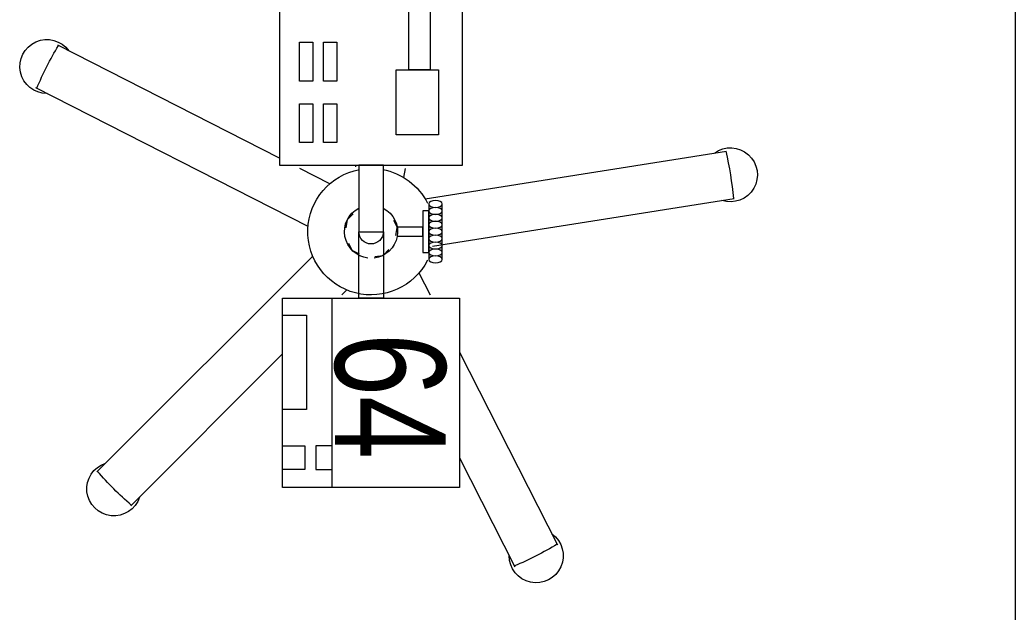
# Model space of a CAD drawing. Header units: metres. Extents: x -18745 to 220762, y -1579758 to -1356048.
# Drawn here: x 105412 to 106200, y -1460511 to -1460042 of the extents above; entities that cross this region are included whole.
import ezdxf

# ---------------------------------------------------------------- set-up
doc = ezdxf.new("R2010")
doc.units = ezdxf.units.M
doc.layers.get('0').update_dxf_attribs({"lineweight": 0})
for name, color, linetype, lineweight in [('A-100 - Copy$0$Medical Equipment and Furniture', 8, 'Continuous', 0), ('A-100 - Copy$0$Medical Equipment and Furniture1', 8, 'Continuous', 5), ('A-100 - Copy$0$Medical Equipment and Furniture2', 8, 'Continuous', 13), ('A-100 - Copy$0$Walls', 8, 'Continuous', 0)]:
    doc.layers.add(name, color=color, linetype=linetype, lineweight=lineweight)
doc.styles.add('A-100 - Copy$0$X3G_ENTITY_257CFD', font='swisscl.ttf', dxfattribs={"height": 200})

# ---------------------------------------------------------------- blocks, each defined once
blk = doc.blocks.new('A-100 - Copy$0$Syringe')
at = {"layer": 'A-100 - Copy$0$Medical Equipment and Furniture2'}
for points in [[(42.97386, -11.52769), (42.71386, -11.52769), (42.71386, -11.38269), (42.97386, -11.38269), (42.97386, -11.52769)], [(42.73841, -11.50858), (42.76582, -11.50858), (42.76582, -11.47505), (42.73841, -11.47505)], [(42.80552, -11.48511), (42.80552, -11.48005), (42.80226, -11.48005), (42.80226, -11.50694), (42.80552, -11.50694), (42.80552, -11.50188)], [(42.779, -11.48994), (42.779, -11.48696), (42.77477, -11.48696), (42.77477, -11.50002), (42.779, -11.50002), (42.779, -11.49705)], [(42.80226, -11.48994), (42.779, -11.48994)], [(42.80552, -11.50188), (42.89836, -11.50188), (42.89836, -11.48511), (42.80552, -11.48511)], [(42.80552, -11.48994), (42.80552, -11.49705)], [(42.80552, -11.49705), (42.80552, -11.48994)], [(42.80552, -11.49705), (42.80552, -11.48994)], [(42.779, -11.49705), (42.80226, -11.49705)]]:
    blk.add_lwpolyline(points, dxfattribs=at)
for points in [[(42.83125, -11.39736), (42.72891, -11.39736), (42.72891, -11.44151), (42.83125, -11.44151)], [(42.9073, -11.39847), (42.87654, -11.39847), (42.87654, -11.40909), (42.9073, -11.40909)], [(42.95596, -11.39847), (42.9252, -11.39847), (42.9252, -11.40909), (42.95596, -11.40909)], [(42.9073, -11.41748), (42.87654, -11.41748), (42.87654, -11.4281), (42.9073, -11.4281)], [(42.95596, -11.41748), (42.9252, -11.41748), (42.9252, -11.4281), (42.95596, -11.4281)], [(42.77477, -11.48696), (42.76582, -11.48696), (42.76582, -11.4777), (42.77477, -11.4777)], [(42.94981, -11.47505), (42.89836, -11.47505), (42.89836, -11.50858), (42.94981, -11.50858)], [(42.77477, -11.49667), (42.76582, -11.49667), (42.76582, -11.50593), (42.77477, -11.50593)]]:
    blk.add_lwpolyline(points, close=True, dxfattribs=at)
at = {"layer": 'A-100 - Copy$0$Medical Equipment and Furniture2', "extrusion": (0, 0, -1)}
blk.add_ellipse((42.73841, -11.49182), major_axis=(0, 0.01677), ratio=0.733735, start_param=3.141593, end_param=6.283185, dxfattribs=at)
blk = doc.blocks.new('A-100 - Copy$0$Infusion')
at = {"layer": 'A-100 - Copy$0$Medical Equipment and Furniture2'}
for points in [[(43.07929, -11.38519), (43.07929, -11.52519), (43.22929, -11.52519), (43.22929, -11.38519), (43.07929, -11.38519)], [(43.19616, -11.42417), (43.19616, -11.4114), (43.21497, -11.4114), (43.21497, -11.42417)]]:
    blk.add_lwpolyline(points, dxfattribs=at)
for points in [[(43.07929, -11.38519), (43.07929, -11.42417), (43.22929, -11.42417), (43.22929, -11.38519)], [(43.09272, -11.38519), (43.09272, -11.40401), (43.16728, -11.40401), (43.16728, -11.38519)], [(43.19616, -11.38519), (43.19616, -11.40267), (43.21497, -11.40267), (43.21497, -11.38519)]]:
    blk.add_lwpolyline(points, close=True, dxfattribs=at)
blk = doc.blocks.new('A-100 - Copy$0$Infusion Syringe')
at = {"layer": 'A-100 - Copy$0$Medical Equipment and Furniture1'}
for p, q in [((43.02246, -11.40528), (42.9127, -11.18986)), ((42.96831, -11.38269), (42.87884, -11.20711)), ((43.0459, -11.40899), (43.21686, -11.23804)), ((43.12344, -11.38519), (43.24373, -11.26491)), ((42.98861, -11.42253), (42.97649, -11.39876)), ((43.07277, -11.43586), (43.07665, -11.43198)), ((42.97527, -11.44307), (42.97386, -11.44329)), ((43.01243, -11.44105), (43.01702, -11.43646)), ((43.02344, -11.43544), (43.01702, -11.43646)), ((43.03565, -11.43737), (43.04144, -11.44032)), ((43.04439, -11.44611), (43.04144, -11.44032)), ((43.04632, -11.45832), (43.04531, -11.46474)), ((43.04071, -11.46933), (43.04531, -11.46474)), ((43.07911, -11.45951), (43.07929, -11.45961)), ((43.01749, -11.47301), (43.02328, -11.47596)), ((42.98378, -11.48121), (42.97649, -11.48236)), ((43.0297, -11.47495), (43.02328, -11.47596)), ((43.00056, -11.49798), (42.96273, -11.73678)), ((43.05923, -11.49316), (43.07665, -11.50203)), ((43.03809, -11.50393), (43.00027, -11.74272)), ((43.1221, -11.52519), (43.27465, -11.60292)), ((43.2058, -11.52519), (43.2919, -11.56906))]:
    blk.add_line(p, q, dxfattribs=at)
for points in [[(43.02657, -11.44547), (43.02657, -11.46492), (42.97386, -11.46492), (42.97386, -11.44547)], [(43.02657, -11.44547), (43.02657, -11.46492), (43.07929, -11.46492), (43.07929, -11.44547)], [(43.04298, -11.49632), (43.04298, -11.50086), (43.01016, -11.50086), (43.01016, -11.49632)]]:
    blk.add_lwpolyline(points, close=True, dxfattribs=at)
for points in [[(43.03024, -11.4759), (43.03024, -11.49632), (43.02291, -11.49632), (43.02291, -11.4759)], [(43.00462, -11.50086), (43.04852, -11.50086)], [(43.04852, -11.5116), (43.00462, -11.5116)]]:
    blk.add_lwpolyline(points, dxfattribs=at)
for centre, radius, start, end in [((42.89577, -11.19849), 0.02138, 359.73396, 234.26604), ((43.02657, -11.45519), 0.28811, 113.21872, 120.78128), ((43.23029, -11.25147), 0.02138, 287.73396, 162.26604), ((43.02657, -11.45519), 0.28811, 41.21872, 48.78128), ((43.02657, -11.45519), 0.05008, 296.81629, 169.37144), ((43.02657, -11.45519), 0.02103, 6.82759, 152.46157), ((43.02657, -11.45519), 0.00972, 270, 90), ((43.02657, -11.45519), 0.02103, 207.53843, 353.17241), ((43.02657, -11.45519), 0.05008, 190.62856, 243.18371), ((43.28327, -11.58599), 0.02138, 215.73396, 90.26604), ((43.02657, -11.45519), 0.28811, 329.21872, 336.78128), ((42.9815, -11.73975), 0.02138, 143.73396, 18.26604), ((43.02657, -11.45519), 0.28811, 257.21872, 264.78128)]:
    blk.add_arc(centre, radius, start, end, dxfattribs=at)
for centre in [(43.00462, -11.50623), (43.01011, -11.50623), (43.0156, -11.50623), (43.02108, -11.50623), (43.02657, -11.50623), (43.03206, -11.50623), (43.03754, -11.50623), (43.04303, -11.50623), (43.04852, -11.50623)]:
    blk.add_ellipse(centre, major_axis=(0, -0.00537), ratio=0.510594, start_param=3.141593, end_param=9.424778, dxfattribs=at)
for name in ['A-100 - Copy$0$Syringe', 'A-100 - Copy$0$Infusion']:
    blk.add_blockref(name, (0, 0), dxfattribs=at)
blk = doc.blocks.new('A-100 - Copy')
at = {"layer": 'A-100 - Copy$0$Walls'}
blk.add_line((106200.32, -1458424.22, 2.36), (106200.32, -1464754.72, 2.36), dxfattribs=at)
at = {"layer": 'A-100 - Copy$0$Medical Equipment and Furniture', "xscale": -1000.000000000003, "yscale": 1000.000000000003, "zscale": 1000, "rotation": 90}
blk.add_blockref('A-100 - Copy$0$Infusion Syringe', (94235.1, -1417183.34, 2.36), dxfattribs=at)
at = {"layer": 'A-100 - Copy$0$Medical Equipment and Furniture', "insert": (105660.63, -1460340.1, 2.36), "char_height": 87.473, "attachment_point": 8, "rotation": 270, "style": 'A-100 - Copy$0$X3G_ENTITY_257CFD'}
blk.add_mtext('64', dxfattribs=at)

msp = doc.modelspace()

# ---------------------------------------------------------------- block references
msp.add_blockref('A-100 - Copy', (0, 0))

doc.saveas('drawing.dxf')
